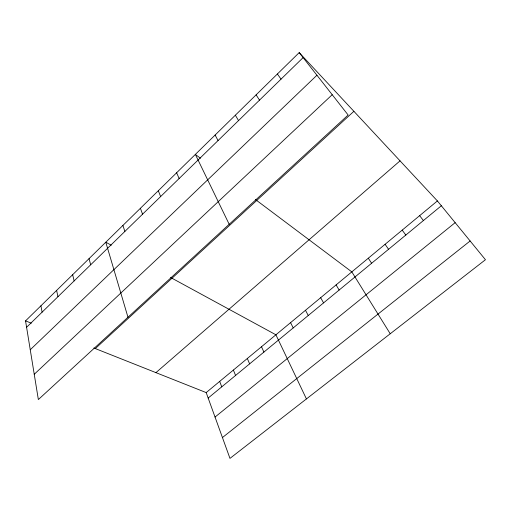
<?xml version="1.0" encoding="UTF-8"?>
<svg xmlns="http://www.w3.org/2000/svg" width="511" height="511" viewBox="0 0 511 511"><rect width="100%" height="100%" fill="white"/><g stroke="black" fill="none" stroke-linecap="round" stroke-linejoin="round"><path stroke-width="0.77" d="M299.197 52.614L348.138 115.026L38.351 399.564L25.55 320.882L299.197 52.614L437.397 200.938L485.45 259.722L229.969 458.386L206.189 392.589L93.839 347.991M26.591 327.289L303.112 57.609M30.245 349.754L316.935 75.238M34.237 374.282L332.207 94.714M95.327 348.579L353.893 111.315M155.932 372.64L400.043 160.85M206.189 392.589L437.397 200.938M208.162 398.05L441.344 205.767M215.035 417.059L455.148 222.655M222.438 437.557L470.126 240.975M25.55 320.882L31.28 323.156M111.245 245.184L105.79 242.22L127.974 317.248M170.578 277.473L275.914 334.794L306.428 398.931M200.427 158.231L195.349 154.418L229.184 224.284M255.474 199.552L351.817 271.878L390.232 333.766M419.633 215.661L423.415 220.554M402.202 230.11L405.823 235.06M277.384 73.999L281.037 79.135M385.096 244.29L388.558 249.298M368.303 258.208L371.618 263.267M256.113 94.854L259.518 100.124M336.104 284.902L339.138 290.05M235.36 115.199L238.528 120.59M320.665 297.702L323.565 302.895M215.112 135.045L218.056 140.557M305.489 310.279L308.261 315.511M290.574 322.639L293.218 327.909M261.498 346.739L263.906 352.085M176.614 172.788L179.137 178.511M247.324 358.486L249.624 363.864M233.386 370.041L235.571 375.451M158.308 190.737L160.639 196.556M219.679 381.404L221.755 386.84M140.41 208.284L142.55 214.192M122.908 225.44L124.876 231.432M89.048 258.636L90.677 264.787M72.658 274.701L74.133 280.916M56.625 290.42L57.947 296.706M40.925 305.814L42.106 312.157"/></g></svg>
